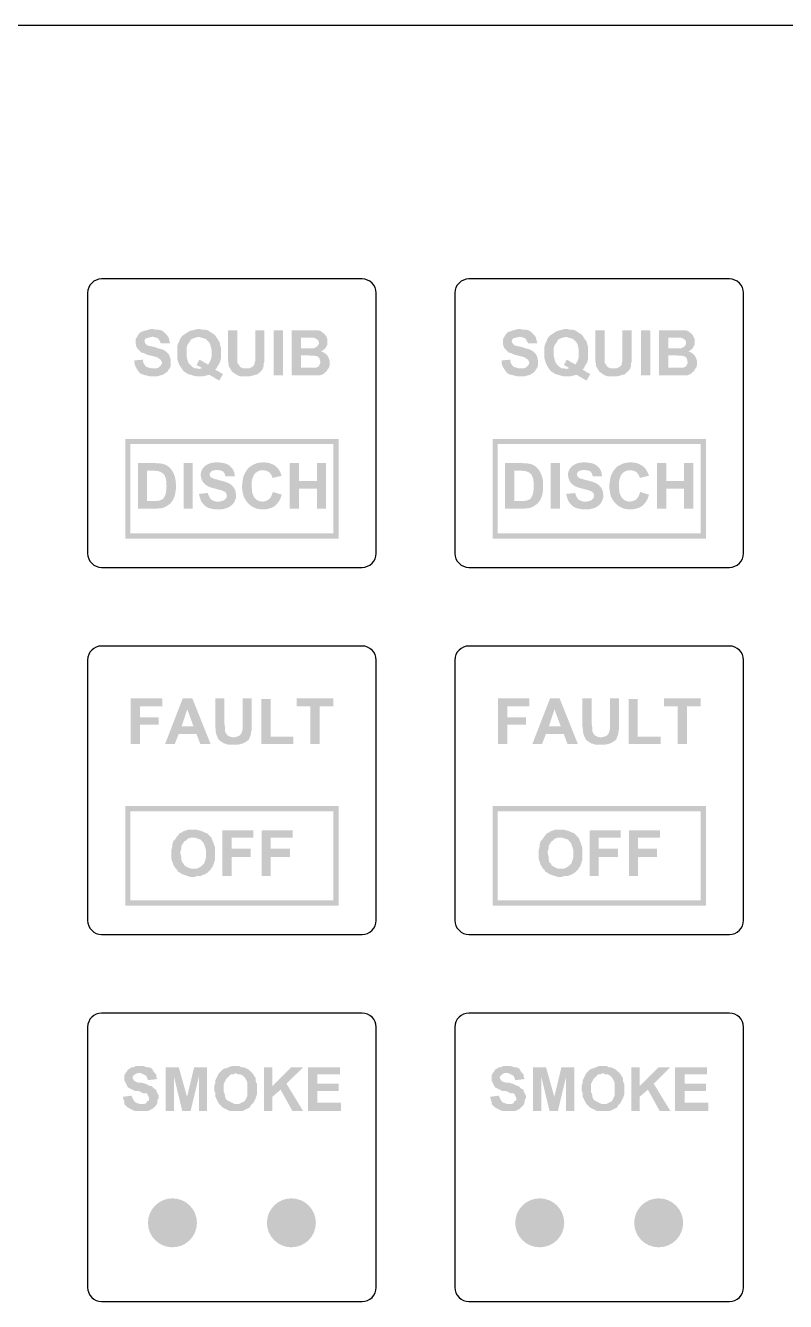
# Model space of a CAD drawing. Header units: millimetres. Extents: x 147 to 357, y 192 to 489.
# Drawn here: x 198.9 to 242.4, y 416.2 to 489.2 of the extents above; entities that cross this region are included whole.
import ezdxf

# ---------------------------------------------------------------- set-up
doc = ezdxf.new("R2010")
doc.units = ezdxf.units.MM

msp = doc.modelspace()

# ---------------------------------------------------------------- hatches: boundary and pattern name
h = msp.add_hatch(color=256)
h.paths.add_polyline_path([(207.128, 469.537), (207.211, 469.66), (207.252, 469.782), (207.252, 469.947), (207.252, 470.07), (207.211, 470.233), (207.169, 470.356), (207.128, 470.438), (207.006, 470.561), (206.883, 470.643), (206.801, 470.684), (206.679, 470.724), (206.515, 470.765), (206.311, 470.847), (206.27, 470.847), (206.066, 470.888), (205.901, 470.93), (205.819, 471.012), (205.738, 471.175), (205.819, 471.339), (205.86, 471.339), (206.024, 471.379), (206.188, 471.42), (206.229, 471.42), (206.393, 471.379), (206.515, 471.339), (206.597, 471.216), (206.679, 471.053), (207.211, 471.053), (207.169, 471.216), (207.128, 471.379), (207.046, 471.503), (206.924, 471.626), (206.842, 471.707), (206.72, 471.789), (206.556, 471.83), (206.393, 471.83), (206.188, 471.871), (206.148, 471.871), (205.983, 471.83), (205.819, 471.789), (205.697, 471.748), (205.574, 471.707), (205.452, 471.626), (205.37, 471.503), (205.329, 471.42), (205.247, 471.298), (205.247, 471.134), (205.247, 471.012), (205.288, 470.847), (205.37, 470.724), (205.493, 470.602), (205.574, 470.52), (205.738, 470.479), (205.901, 470.398), (206.066, 470.356), (206.229, 470.315), (206.393, 470.274), (206.515, 470.233), (206.556, 470.192), (206.679, 470.11), (206.76, 469.947), (206.72, 469.823), (206.597, 469.701), (206.556, 469.66), (206.434, 469.619), (206.229, 469.619), (206.148, 469.619), (205.983, 469.66), (205.86, 469.701), (205.779, 469.782), (205.697, 469.906), (205.656, 470.11), (205.166, 470.07), (205.166, 469.947), (205.207, 469.782), (205.288, 469.619), (205.37, 469.496), (205.452, 469.374), (205.574, 469.291), (205.697, 469.25), (205.86, 469.209), (206.024, 469.168), (206.229, 469.168), (206.311, 469.168), (206.515, 469.168), (206.638, 469.209), (206.801, 469.25), (206.924, 469.333), (207.046, 469.415)])
h.paths.add_polyline_path([(209.787, 469.537), (209.869, 469.619), (209.951, 469.782), (210.033, 469.906), (210.073, 469.988), (210.114, 470.151), (210.114, 470.315), (210.114, 470.52), (210.114, 470.643), (210.114, 470.806), (210.073, 470.971), (210.033, 471.134), (209.951, 471.257), (209.869, 471.379), (209.787, 471.503), (209.747, 471.544), (209.624, 471.626), (209.5, 471.707), (209.378, 471.789), (209.214, 471.83), (209.051, 471.83), (208.887, 471.871), (208.806, 471.871), (208.642, 471.83), (208.479, 471.789), (208.314, 471.748), (208.192, 471.667), (208.069, 471.585), (207.946, 471.503), (207.865, 471.42), (207.783, 471.298), (207.742, 471.175), (207.66, 471.012), (207.62, 470.847), (207.62, 470.684), (207.62, 470.52), (207.62, 470.398), (207.62, 470.192), (207.66, 470.029), (207.701, 469.906), (207.783, 469.742), (207.865, 469.619), (207.946, 469.496), (207.987, 469.456), (208.11, 469.374), (208.232, 469.291), (208.397, 469.25), (208.52, 469.209), (208.683, 469.168), (208.887, 469.168), (208.969, 469.168), (209.133, 469.168), (209.296, 469.209), (209.459, 469.25), (209.583, 469.168), (209.747, 469.087), (209.787, 469.046), (209.869, 469.005), (210.033, 468.923), (210.237, 469.291), (210.073, 469.374), (209.951, 469.456)])
h.paths.add_polyline_path([(208.601, 469.619), (208.479, 469.701), (208.355, 469.823), (208.314, 469.865), (208.232, 469.988), (208.192, 470.151), (208.151, 470.315), (208.151, 470.52), (208.151, 470.602), (208.151, 470.765), (208.192, 470.93), (208.273, 471.053), (208.355, 471.175), (208.397, 471.257), (208.561, 471.339), (208.683, 471.379), (208.847, 471.42), (208.969, 471.379), (209.133, 471.339), (209.255, 471.298), (209.378, 471.175), (209.419, 471.134), (209.5, 471.012), (209.541, 470.847), (209.583, 470.684), (209.583, 470.52), (209.583, 470.438), (209.583, 470.274), (209.541, 470.11), (209.459, 469.947), (209.378, 469.823), (209.337, 469.865), (209.173, 469.947), (209.051, 470.029), (208.887, 470.11), (208.724, 469.782), (208.765, 469.782), (208.928, 469.701), (209.051, 469.619), (209.01, 469.619), (208.847, 469.578), (208.765, 469.619)], flags=16)
h.paths.add_polyline_path([(212.405, 469.456), (212.446, 469.496), (212.527, 469.619), (212.568, 469.782), (212.568, 469.906), (212.609, 470.029), (212.609, 470.233), (212.609, 470.438), (212.609, 471.789), (212.078, 471.789), (212.078, 470.356), (212.078, 470.233), (212.078, 470.029), (212.037, 469.906), (212.037, 469.823), (211.913, 469.701), (211.75, 469.619), (211.586, 469.619), (211.545, 469.619), (211.382, 469.619), (211.219, 469.701), (211.137, 469.823), (211.055, 469.947), (211.055, 470.029), (211.055, 470.192), (211.055, 470.398), (211.055, 471.789), (210.523, 471.789), (210.523, 470.398), (210.523, 470.192), (210.523, 470.029), (210.564, 469.865), (210.564, 469.742), (210.645, 469.619), (210.727, 469.456), (210.769, 469.415), (210.892, 469.333), (211.014, 469.25), (211.096, 469.209), (211.219, 469.168), (211.382, 469.168), (211.586, 469.168), (211.627, 469.168), (211.791, 469.168), (211.955, 469.209), (212.078, 469.25), (212.16, 469.25), (212.282, 469.333)])
h.paths.add_polyline_path([(213.672, 471.789), (213.141, 471.789), (213.141, 469.209), (213.672, 469.209)])
h.paths.add_polyline_path([(216.045, 469.333), (216.045, 469.374), (216.167, 469.456), (216.249, 469.619), (216.29, 469.619), (216.331, 469.782), (216.331, 469.947), (216.331, 470.07), (216.29, 470.192), (216.208, 470.356), (216.126, 470.438), (216.004, 470.52), (215.84, 470.602), (215.881, 470.602), (216.004, 470.684), (216.126, 470.806), (216.126, 470.847), (216.208, 470.971), (216.208, 471.134), (216.208, 471.298), (216.126, 471.462), (216.045, 471.585), (215.922, 471.667), (215.84, 471.748), (215.677, 471.789), (215.554, 471.789), (215.39, 471.789), (215.185, 471.789), (214.163, 471.789), (214.163, 469.209), (215.063, 469.209), (215.267, 469.209), (215.431, 469.209), (215.595, 469.209), (215.677, 469.209), (215.759, 469.209), (215.881, 469.25)])
h.paths.add_polyline_path([(214.695, 469.66), (214.695, 470.356), (215.104, 470.356), (215.308, 470.341), (215.489, 470.333), (215.595, 470.315), (215.655, 470.283), (215.759, 470.192), (215.759, 470.151), (215.799, 469.988), (215.799, 469.906), (215.718, 469.742), (215.677, 469.701), (215.554, 469.66), (215.513, 469.66), (215.39, 469.66), (215.185, 469.66)], flags=16)
h.paths.add_polyline_path([(215.022, 470.765), (214.695, 470.765), (214.695, 471.379), (214.981, 471.379), (215.185, 471.379), (215.349, 471.379), (215.431, 471.379), (215.513, 471.339), (215.636, 471.257), (215.677, 471.216), (215.718, 471.093), (215.718, 471.012), (215.636, 470.888), (215.595, 470.847), (215.431, 470.765), (215.39, 470.765), (215.267, 470.765)], flags=16)
h = msp.add_hatch(color=256)
h.paths.add_polyline_path([(228.128, 469.537), (228.211, 469.66), (228.252, 469.782), (228.252, 469.947), (228.252, 470.07), (228.211, 470.233), (228.169, 470.356), (228.128, 470.438), (228.006, 470.561), (227.883, 470.643), (227.801, 470.684), (227.679, 470.724), (227.515, 470.765), (227.311, 470.847), (227.27, 470.847), (227.066, 470.888), (226.901, 470.93), (226.819, 471.012), (226.738, 471.175), (226.819, 471.339), (226.86, 471.339), (227.024, 471.379), (227.188, 471.42), (227.229, 471.42), (227.393, 471.379), (227.515, 471.339), (227.597, 471.216), (227.679, 471.053), (228.211, 471.053), (228.169, 471.216), (228.128, 471.379), (228.046, 471.503), (227.924, 471.626), (227.842, 471.707), (227.72, 471.789), (227.556, 471.83), (227.393, 471.83), (227.188, 471.871), (227.148, 471.871), (226.983, 471.83), (226.819, 471.789), (226.697, 471.748), (226.574, 471.707), (226.452, 471.626), (226.37, 471.503), (226.329, 471.42), (226.247, 471.298), (226.247, 471.134), (226.247, 471.012), (226.288, 470.847), (226.37, 470.724), (226.493, 470.602), (226.574, 470.52), (226.738, 470.479), (226.901, 470.398), (227.066, 470.356), (227.229, 470.315), (227.393, 470.274), (227.515, 470.233), (227.556, 470.192), (227.679, 470.11), (227.76, 469.947), (227.72, 469.823), (227.597, 469.701), (227.556, 469.66), (227.434, 469.619), (227.229, 469.619), (227.148, 469.619), (226.983, 469.66), (226.86, 469.701), (226.779, 469.782), (226.697, 469.906), (226.656, 470.11), (226.166, 470.07), (226.166, 469.947), (226.207, 469.782), (226.288, 469.619), (226.37, 469.496), (226.452, 469.374), (226.574, 469.291), (226.697, 469.25), (226.86, 469.209), (227.024, 469.168), (227.229, 469.168), (227.311, 469.168), (227.515, 469.168), (227.638, 469.209), (227.801, 469.25), (227.924, 469.333), (228.046, 469.415)])
h.paths.add_polyline_path([(230.787, 469.537), (230.869, 469.619), (230.951, 469.782), (231.033, 469.906), (231.073, 469.988), (231.114, 470.151), (231.114, 470.315), (231.114, 470.52), (231.114, 470.643), (231.114, 470.806), (231.073, 470.971), (231.033, 471.134), (230.951, 471.257), (230.869, 471.379), (230.787, 471.503), (230.747, 471.544), (230.624, 471.626), (230.5, 471.707), (230.378, 471.789), (230.214, 471.83), (230.051, 471.83), (229.887, 471.871), (229.806, 471.871), (229.642, 471.83), (229.479, 471.789), (229.314, 471.748), (229.192, 471.667), (229.069, 471.585), (228.946, 471.503), (228.865, 471.42), (228.783, 471.298), (228.742, 471.175), (228.66, 471.012), (228.62, 470.847), (228.62, 470.684), (228.62, 470.52), (228.62, 470.398), (228.62, 470.192), (228.66, 470.029), (228.701, 469.906), (228.783, 469.742), (228.865, 469.619), (228.946, 469.496), (228.987, 469.456), (229.11, 469.374), (229.232, 469.291), (229.397, 469.25), (229.52, 469.209), (229.683, 469.168), (229.887, 469.168), (229.969, 469.168), (230.133, 469.168), (230.296, 469.209), (230.459, 469.25), (230.583, 469.168), (230.747, 469.087), (230.787, 469.046), (230.869, 469.005), (231.033, 468.923), (231.237, 469.291), (231.073, 469.374), (230.951, 469.456)])
h.paths.add_polyline_path([(229.601, 469.619), (229.479, 469.701), (229.355, 469.823), (229.314, 469.865), (229.232, 469.988), (229.192, 470.151), (229.151, 470.315), (229.151, 470.52), (229.151, 470.602), (229.151, 470.765), (229.192, 470.93), (229.273, 471.053), (229.355, 471.175), (229.397, 471.257), (229.561, 471.339), (229.683, 471.379), (229.847, 471.42), (229.969, 471.379), (230.133, 471.339), (230.255, 471.298), (230.378, 471.175), (230.419, 471.134), (230.5, 471.012), (230.541, 470.847), (230.583, 470.684), (230.583, 470.52), (230.583, 470.438), (230.583, 470.274), (230.541, 470.11), (230.459, 469.947), (230.378, 469.823), (230.337, 469.865), (230.173, 469.947), (230.051, 470.029), (229.887, 470.11), (229.724, 469.782), (229.765, 469.782), (229.928, 469.701), (230.051, 469.619), (230.01, 469.619), (229.847, 469.578), (229.765, 469.619)], flags=16)
h.paths.add_polyline_path([(233.405, 469.456), (233.446, 469.496), (233.527, 469.619), (233.568, 469.782), (233.568, 469.906), (233.609, 470.029), (233.609, 470.233), (233.609, 470.438), (233.609, 471.789), (233.078, 471.789), (233.078, 470.356), (233.078, 470.233), (233.078, 470.029), (233.037, 469.906), (233.037, 469.823), (232.913, 469.701), (232.75, 469.619), (232.586, 469.619), (232.545, 469.619), (232.382, 469.619), (232.219, 469.701), (232.137, 469.823), (232.055, 469.947), (232.055, 470.029), (232.055, 470.192), (232.055, 470.398), (232.055, 471.789), (231.523, 471.789), (231.523, 470.398), (231.523, 470.192), (231.523, 470.029), (231.564, 469.865), (231.564, 469.742), (231.645, 469.619), (231.727, 469.456), (231.769, 469.415), (231.892, 469.333), (232.014, 469.25), (232.096, 469.209), (232.219, 469.168), (232.382, 469.168), (232.586, 469.168), (232.627, 469.168), (232.791, 469.168), (232.955, 469.209), (233.078, 469.25), (233.16, 469.25), (233.282, 469.333)])
h.paths.add_polyline_path([(234.672, 471.789), (234.141, 471.789), (234.141, 469.209), (234.672, 469.209)])
h.paths.add_polyline_path([(237.045, 469.333), (237.045, 469.374), (237.167, 469.456), (237.249, 469.619), (237.29, 469.619), (237.331, 469.782), (237.331, 469.947), (237.331, 470.07), (237.29, 470.192), (237.208, 470.356), (237.126, 470.438), (237.004, 470.52), (236.84, 470.602), (236.881, 470.602), (237.004, 470.684), (237.126, 470.806), (237.126, 470.847), (237.208, 470.971), (237.208, 471.134), (237.208, 471.298), (237.126, 471.462), (237.045, 471.585), (236.922, 471.667), (236.84, 471.748), (236.677, 471.789), (236.554, 471.789), (236.39, 471.789), (236.185, 471.789), (235.163, 471.789), (235.163, 469.209), (236.063, 469.209), (236.267, 469.209), (236.431, 469.209), (236.595, 469.209), (236.677, 469.209), (236.759, 469.209), (236.881, 469.25)])
h.paths.add_polyline_path([(235.695, 469.66), (235.695, 470.356), (236.104, 470.356), (236.308, 470.341), (236.489, 470.333), (236.595, 470.315), (236.655, 470.283), (236.759, 470.192), (236.759, 470.151), (236.799, 469.988), (236.799, 469.906), (236.718, 469.742), (236.677, 469.701), (236.554, 469.66), (236.513, 469.66), (236.39, 469.66), (236.185, 469.66)], flags=16)
h.paths.add_polyline_path([(236.022, 470.765), (235.695, 470.765), (235.695, 471.379), (235.981, 471.379), (236.185, 471.379), (236.349, 471.379), (236.431, 471.379), (236.513, 471.339), (236.636, 471.257), (236.677, 471.216), (236.718, 471.093), (236.718, 471.012), (236.636, 470.888), (236.595, 470.847), (236.431, 470.765), (236.39, 470.765), (236.267, 470.765)], flags=16)
h = msp.add_hatch(color=256)
h.paths.add_polyline_path([(204.948, 465.28), (216.548, 465.28), (216.548, 460.18), (204.948, 460.18)], flags=16)
h.paths.add_polyline_path([(204.648, 465.58), (216.848, 465.58), (216.848, 459.88), (204.648, 459.88)])
h = msp.add_hatch(color=256)
h.paths.add_polyline_path([(225.948, 465.28), (237.548, 465.28), (237.548, 460.18), (225.948, 460.18)], flags=16)
h.paths.add_polyline_path([(225.648, 465.58), (237.848, 465.58), (237.848, 459.88), (225.648, 459.88)])
h = msp.add_hatch(color=256)
h.paths.add_polyline_path([(207.502, 463.349), (207.461, 463.486), (207.393, 463.637), (207.311, 463.787), (207.215, 463.91), (207.12, 463.992), (206.983, 464.088), (206.819, 464.143), (206.696, 464.17), (206.532, 464.184), (206.327, 464.197), (205.371, 464.197), (205.371, 461.585), (206.355, 461.585), (206.518, 461.598), (206.682, 461.612), (206.819, 461.64), (206.928, 461.681), (207.065, 461.762), (207.188, 461.858), (207.229, 461.886), (207.324, 462.009), (207.406, 462.145), (207.475, 462.31), (207.488, 462.365), (207.516, 462.515), (207.543, 462.693), (207.543, 462.871), (207.543, 463.007), (207.53, 463.185)])
h.paths.add_polyline_path([(206.996, 463.089), (207.01, 462.884), (206.996, 462.72), (206.983, 462.542), (206.956, 462.419), (206.901, 462.282), (206.819, 462.159), (206.764, 462.118), (206.6, 462.05), (206.477, 462.036), (206.286, 462.023), (205.89, 462.023), (205.89, 463.76), (206.136, 463.76), (206.272, 463.76), (206.45, 463.746), (206.559, 463.732), (206.669, 463.691), (206.805, 463.609), (206.887, 463.513), (206.956, 463.349), (206.983, 463.254)], flags=16)
h.paths.add_polyline_path([(208.499, 464.197), (207.98, 464.197), (207.98, 461.585), (208.499, 461.585)])
h.paths.add_polyline_path([(210.835, 462.816), (210.726, 462.939), (210.589, 463.034), (210.521, 463.062), (210.385, 463.117), (210.221, 463.171), (210.029, 463.212), (209.988, 463.226), (209.783, 463.281), (209.633, 463.336), (209.538, 463.391), (209.524, 463.404), (209.469, 463.554), (209.469, 463.582), (209.551, 463.705), (209.579, 463.732), (209.729, 463.787), (209.907, 463.801), (209.934, 463.801), (210.111, 463.773), (210.234, 463.718), (210.248, 463.718), (210.33, 463.596), (210.385, 463.431), (210.904, 463.445), (210.904, 463.459), (210.89, 463.623), (210.835, 463.773), (210.754, 463.91), (210.644, 464.02), (210.562, 464.088), (210.426, 464.156), (210.275, 464.197), (210.098, 464.225), (209.907, 464.238), (209.879, 464.238), (209.701, 464.225), (209.538, 464.197), (209.401, 464.143), (209.305, 464.102), (209.182, 464.006), (209.073, 463.883), (209.046, 463.828), (208.977, 463.678), (208.964, 463.513), (208.977, 463.404), (209.018, 463.254), (209.087, 463.117), (209.196, 462.994), (209.305, 462.912), (209.428, 462.843), (209.592, 462.788), (209.797, 462.734), (209.934, 462.693), (210.111, 462.652), (210.221, 462.611), (210.275, 462.597), (210.398, 462.501), (210.412, 462.501), (210.453, 462.351), (210.439, 462.228), (210.33, 462.091), (210.275, 462.063), (210.125, 462.009), (209.948, 461.982), (209.852, 461.995), (209.701, 462.036), (209.565, 462.104), (209.51, 462.173), (209.428, 462.31), (209.374, 462.487), (208.868, 462.433), (208.882, 462.323), (208.936, 462.159), (208.991, 462.009), (209.087, 461.886), (209.182, 461.776), (209.292, 461.694), (209.428, 461.626), (209.579, 461.585), (209.756, 461.557), (209.948, 461.544), (210.043, 461.544), (210.207, 461.557), (210.371, 461.598), (210.508, 461.64), (210.63, 461.708), (210.754, 461.804), (210.863, 461.927), (210.917, 462.036), (210.972, 462.187), (210.986, 462.351), (210.972, 462.46), (210.945, 462.624), (210.876, 462.761)])
h.paths.add_polyline_path([(211.901, 462.529), (211.888, 462.707), (211.874, 462.912), (211.874, 462.98), (211.888, 463.171), (211.928, 463.336), (211.983, 463.472), (212.051, 463.582), (212.092, 463.623), (212.215, 463.718), (212.352, 463.773), (212.516, 463.787), (212.584, 463.787), (212.748, 463.746), (212.885, 463.678), (212.912, 463.637), (213.008, 463.513), (213.076, 463.349), (213.595, 463.472), (213.568, 463.541), (213.5, 463.705), (213.418, 463.842), (213.322, 463.951), (213.294, 463.979), (213.172, 464.074), (213.035, 464.143), (212.885, 464.197), (212.721, 464.225), (212.543, 464.238), (212.529, 464.238), (212.366, 464.225), (212.201, 464.197), (212.051, 464.143), (211.915, 464.074), (211.778, 463.992), (211.669, 463.883), (211.601, 463.801), (211.519, 463.678), (211.45, 463.541), (211.395, 463.391), (211.368, 463.226), (211.341, 463.062), (211.327, 462.871), (211.327, 462.775), (211.354, 462.597), (211.382, 462.433), (211.423, 462.282), (211.491, 462.145), (211.573, 462.023), (211.669, 461.899), (211.778, 461.804), (211.901, 461.708), (212.038, 461.64), (212.188, 461.585), (212.352, 461.557), (212.516, 461.544), (212.612, 461.544), (212.775, 461.571), (212.939, 461.612), (213.076, 461.667), (213.213, 461.749), (213.281, 461.817), (213.376, 461.927), (213.472, 462.063), (213.54, 462.214), (213.595, 462.392), (213.09, 462.542), (213.035, 462.378), (212.966, 462.241), (212.871, 462.132), (212.816, 462.091), (212.68, 462.023), (212.516, 461.995), (212.461, 461.995), (212.311, 462.023), (212.174, 462.091), (212.051, 462.2), (212.01, 462.255), (211.956, 462.378)])
h.paths.add_polyline_path([(214.578, 462.734), (215.603, 462.734), (215.603, 461.585), (216.122, 461.585), (216.122, 464.197), (215.603, 464.197), (215.603, 463.171), (214.578, 463.171), (214.578, 464.197), (214.046, 464.197), (214.046, 461.585), (214.578, 461.585)])
h = msp.add_hatch(color=256)
h.paths.add_polyline_path([(228.502, 463.349), (228.461, 463.486), (228.393, 463.637), (228.311, 463.787), (228.215, 463.91), (228.12, 463.992), (227.983, 464.088), (227.819, 464.143), (227.696, 464.17), (227.532, 464.184), (227.327, 464.197), (226.371, 464.197), (226.371, 461.585), (227.355, 461.585), (227.518, 461.598), (227.682, 461.612), (227.819, 461.64), (227.928, 461.681), (228.065, 461.762), (228.188, 461.858), (228.229, 461.886), (228.324, 462.009), (228.406, 462.145), (228.475, 462.31), (228.488, 462.365), (228.516, 462.515), (228.543, 462.693), (228.543, 462.871), (228.543, 463.007), (228.53, 463.185)])
h.paths.add_polyline_path([(227.996, 463.089), (228.01, 462.884), (227.996, 462.72), (227.983, 462.542), (227.956, 462.419), (227.901, 462.282), (227.819, 462.159), (227.764, 462.118), (227.6, 462.05), (227.477, 462.036), (227.286, 462.023), (226.89, 462.023), (226.89, 463.76), (227.136, 463.76), (227.272, 463.76), (227.45, 463.746), (227.559, 463.732), (227.669, 463.691), (227.805, 463.609), (227.887, 463.513), (227.956, 463.349), (227.983, 463.254)], flags=16)
h.paths.add_polyline_path([(229.499, 464.197), (228.98, 464.197), (228.98, 461.585), (229.499, 461.585)])
h.paths.add_polyline_path([(231.835, 462.816), (231.726, 462.939), (231.589, 463.034), (231.521, 463.062), (231.385, 463.117), (231.221, 463.171), (231.029, 463.212), (230.988, 463.226), (230.783, 463.281), (230.633, 463.336), (230.538, 463.391), (230.524, 463.404), (230.469, 463.554), (230.469, 463.582), (230.551, 463.705), (230.579, 463.732), (230.729, 463.787), (230.907, 463.801), (230.934, 463.801), (231.111, 463.773), (231.234, 463.718), (231.248, 463.718), (231.33, 463.596), (231.385, 463.431), (231.904, 463.445), (231.904, 463.459), (231.89, 463.623), (231.835, 463.773), (231.754, 463.91), (231.644, 464.02), (231.562, 464.088), (231.426, 464.156), (231.275, 464.197), (231.098, 464.225), (230.907, 464.238), (230.879, 464.238), (230.701, 464.225), (230.538, 464.197), (230.401, 464.143), (230.305, 464.102), (230.182, 464.006), (230.073, 463.883), (230.046, 463.828), (229.977, 463.678), (229.964, 463.513), (229.977, 463.404), (230.018, 463.254), (230.087, 463.117), (230.196, 462.994), (230.305, 462.912), (230.428, 462.843), (230.592, 462.788), (230.797, 462.734), (230.934, 462.693), (231.111, 462.652), (231.221, 462.611), (231.275, 462.597), (231.398, 462.501), (231.412, 462.501), (231.453, 462.351), (231.439, 462.228), (231.33, 462.091), (231.275, 462.063), (231.125, 462.009), (230.948, 461.982), (230.852, 461.995), (230.701, 462.036), (230.565, 462.104), (230.51, 462.173), (230.428, 462.31), (230.374, 462.487), (229.868, 462.433), (229.882, 462.323), (229.936, 462.159), (229.991, 462.009), (230.087, 461.886), (230.182, 461.776), (230.292, 461.694), (230.428, 461.626), (230.579, 461.585), (230.756, 461.557), (230.948, 461.544), (231.043, 461.544), (231.207, 461.557), (231.371, 461.598), (231.508, 461.64), (231.63, 461.708), (231.754, 461.804), (231.863, 461.927), (231.917, 462.036), (231.972, 462.187), (231.986, 462.351), (231.972, 462.46), (231.945, 462.624), (231.876, 462.761)])
h.paths.add_polyline_path([(232.901, 462.529), (232.888, 462.707), (232.874, 462.912), (232.874, 462.98), (232.888, 463.171), (232.928, 463.336), (232.983, 463.472), (233.051, 463.582), (233.092, 463.623), (233.215, 463.718), (233.352, 463.773), (233.516, 463.787), (233.584, 463.787), (233.748, 463.746), (233.885, 463.678), (233.912, 463.637), (234.008, 463.513), (234.076, 463.349), (234.595, 463.472), (234.568, 463.541), (234.5, 463.705), (234.418, 463.842), (234.322, 463.951), (234.294, 463.979), (234.172, 464.074), (234.035, 464.143), (233.885, 464.197), (233.721, 464.225), (233.543, 464.238), (233.529, 464.238), (233.366, 464.225), (233.201, 464.197), (233.051, 464.143), (232.915, 464.074), (232.778, 463.992), (232.669, 463.883), (232.601, 463.801), (232.519, 463.678), (232.45, 463.541), (232.395, 463.391), (232.368, 463.226), (232.341, 463.062), (232.327, 462.871), (232.327, 462.775), (232.354, 462.597), (232.382, 462.433), (232.423, 462.282), (232.491, 462.145), (232.573, 462.023), (232.669, 461.899), (232.778, 461.804), (232.901, 461.708), (233.038, 461.64), (233.188, 461.585), (233.352, 461.557), (233.516, 461.544), (233.612, 461.544), (233.775, 461.571), (233.939, 461.612), (234.076, 461.667), (234.213, 461.749), (234.281, 461.817), (234.376, 461.927), (234.472, 462.063), (234.54, 462.214), (234.595, 462.392), (234.09, 462.542), (234.035, 462.378), (233.966, 462.241), (233.871, 462.132), (233.816, 462.091), (233.68, 462.023), (233.516, 461.995), (233.461, 461.995), (233.311, 462.023), (233.174, 462.091), (233.051, 462.2), (233.01, 462.255), (232.956, 462.378)])
h.paths.add_polyline_path([(235.578, 462.734), (236.603, 462.734), (236.603, 461.585), (237.122, 461.585), (237.122, 464.197), (236.603, 464.197), (236.603, 463.171), (235.578, 463.171), (235.578, 464.197), (235.046, 464.197), (235.046, 461.585), (235.578, 461.585)])
h = msp.add_hatch(color=256)
h.paths.add_polyline_path([(206.565, 449.651), (205.488, 449.651), (205.488, 450.271), (206.76, 450.271), (206.76, 450.728), (204.967, 450.728), (204.967, 448.117), (205.488, 448.117), (205.488, 449.226), (206.565, 449.226)])
h.paths.add_polyline_path([(208.488, 450.728), (207.934, 450.728), (206.923, 448.117), (207.478, 448.117), (207.706, 448.704), (208.716, 448.704), (208.944, 448.117), (209.532, 448.117)])
h.paths.add_polyline_path([(208.554, 449.128), (207.869, 449.128), (208.194, 450.107)], flags=16)
h.paths.add_polyline_path([(211.716, 448.377), (211.781, 448.541), (211.846, 448.704), (211.846, 448.802), (211.879, 448.966), (211.879, 449.128), (211.879, 449.357), (211.879, 450.728), (211.358, 450.728), (211.358, 449.291), (211.358, 449.128), (211.358, 448.966), (211.325, 448.834), (211.292, 448.737), (211.195, 448.606), (211.162, 448.606), (211.031, 448.541), (210.868, 448.509), (210.803, 448.509), (210.64, 448.541), (210.51, 448.606), (210.412, 448.737), (210.347, 448.867), (210.347, 448.933), (210.347, 449.096), (210.314, 449.325), (210.314, 450.728), (209.792, 450.728), (209.792, 449.325), (209.792, 449.128), (209.825, 448.933), (209.825, 448.802), (209.857, 448.671), (209.923, 448.509), (209.988, 448.377), (210.02, 448.345), (210.151, 448.247), (210.314, 448.149), (210.38, 448.149), (210.51, 448.084), (210.673, 448.084), (210.868, 448.084), (210.901, 448.084), (211.064, 448.084), (211.227, 448.117), (211.358, 448.149), (211.423, 448.182), (211.553, 448.247), (211.683, 448.345)])
h.paths.add_polyline_path([(214.259, 448.541), (212.955, 448.541), (212.955, 450.696), (212.433, 450.696), (212.433, 448.117), (214.259, 448.117)])
h.paths.add_polyline_path([(215.759, 450.271), (216.541, 450.271), (216.541, 450.728), (214.455, 450.728), (214.455, 450.271), (215.237, 450.271), (215.237, 448.117), (215.759, 448.117)])
h = msp.add_hatch(color=256)
h.paths.add_polyline_path([(227.565, 449.651), (226.488, 449.651), (226.488, 450.271), (227.76, 450.271), (227.76, 450.728), (225.967, 450.728), (225.967, 448.117), (226.488, 448.117), (226.488, 449.226), (227.565, 449.226)])
h.paths.add_polyline_path([(229.488, 450.728), (228.934, 450.728), (227.923, 448.117), (228.478, 448.117), (228.706, 448.704), (229.716, 448.704), (229.944, 448.117), (230.532, 448.117)])
h.paths.add_polyline_path([(229.554, 449.128), (228.869, 449.128), (229.194, 450.107)], flags=16)
h.paths.add_polyline_path([(232.716, 448.377), (232.781, 448.541), (232.846, 448.704), (232.846, 448.802), (232.879, 448.966), (232.879, 449.128), (232.879, 449.357), (232.879, 450.728), (232.358, 450.728), (232.358, 449.291), (232.358, 449.128), (232.358, 448.966), (232.325, 448.834), (232.292, 448.737), (232.195, 448.606), (232.162, 448.606), (232.031, 448.541), (231.868, 448.509), (231.803, 448.509), (231.64, 448.541), (231.51, 448.606), (231.412, 448.737), (231.347, 448.867), (231.347, 448.933), (231.347, 449.096), (231.314, 449.325), (231.314, 450.728), (230.792, 450.728), (230.792, 449.325), (230.792, 449.128), (230.825, 448.933), (230.825, 448.802), (230.857, 448.671), (230.923, 448.509), (230.988, 448.377), (231.02, 448.345), (231.151, 448.247), (231.314, 448.149), (231.38, 448.149), (231.51, 448.084), (231.673, 448.084), (231.868, 448.084), (231.901, 448.084), (232.064, 448.084), (232.227, 448.117), (232.358, 448.149), (232.423, 448.182), (232.553, 448.247), (232.683, 448.345)])
h.paths.add_polyline_path([(235.259, 448.541), (233.955, 448.541), (233.955, 450.696), (233.433, 450.696), (233.433, 448.117), (235.259, 448.117)])
h.paths.add_polyline_path([(236.759, 450.271), (237.541, 450.271), (237.541, 450.728), (235.455, 450.728), (235.455, 450.271), (236.237, 450.271), (236.237, 448.117), (236.759, 448.117)])
h = msp.add_hatch(color=256)
h.paths.add_polyline_path([(204.948, 444.28), (216.548, 444.28), (216.548, 439.18), (204.948, 439.18)], flags=16)
h.paths.add_polyline_path([(204.648, 444.58), (216.848, 444.58), (216.848, 438.88), (204.648, 438.88)])
h = msp.add_hatch(color=256)
h.paths.add_polyline_path([(225.948, 444.28), (237.548, 444.28), (237.548, 439.18), (225.948, 439.18)], flags=16)
h.paths.add_polyline_path([(225.648, 444.58), (237.848, 444.58), (237.848, 438.88), (225.648, 438.88)])
h = msp.add_hatch(color=256)
h.paths.add_polyline_path([(209.577, 442.761), (209.472, 442.865), (209.42, 442.918), (209.316, 443.022), (209.16, 443.074), (209.056, 443.126), (208.899, 443.178), (208.69, 443.23), (208.533, 443.23), (208.429, 443.23), (208.273, 443.23), (208.117, 443.178), (207.96, 443.126), (207.908, 443.074), (207.752, 443.022), (207.648, 442.865), (207.596, 442.813), (207.491, 442.657), (207.387, 442.551), (207.387, 442.499), (207.335, 442.395), (207.335, 442.239), (207.283, 442.03), (207.283, 441.873), (207.283, 441.768), (207.283, 441.56), (207.335, 441.404), (207.387, 441.247), (207.439, 441.142), (207.544, 440.985), (207.648, 440.881), (207.648, 440.829), (207.752, 440.777), (207.908, 440.673), (208.064, 440.621), (208.221, 440.567), (208.377, 440.515), (208.533, 440.515), (208.585, 440.515), (208.742, 440.567), (208.952, 440.567), (209.056, 440.621), (209.212, 440.673), (209.368, 440.777), (209.472, 440.881), (209.525, 440.933), (209.629, 441.09), (209.681, 441.194), (209.733, 441.352), (209.785, 441.508), (209.785, 441.664), (209.785, 441.873), (209.785, 441.978), (209.785, 442.187), (209.733, 442.343), (209.681, 442.499), (209.629, 442.605)])
h.paths.add_polyline_path([(209.108, 442.499), (209.16, 442.395), (209.212, 442.239), (209.264, 442.083), (209.264, 441.873), (209.264, 441.821), (209.264, 441.612), (209.212, 441.456), (209.16, 441.3), (209.056, 441.194), (209.004, 441.142), (208.847, 441.038), (208.69, 440.985), (208.533, 440.985), (208.429, 440.985), (208.273, 441.038), (208.169, 441.09), (208.012, 441.194), (208.012, 441.247), (207.908, 441.352), (207.856, 441.508), (207.856, 441.664), (207.804, 441.873), (207.804, 441.978), (207.856, 442.135), (207.856, 442.291), (207.96, 442.447), (208.012, 442.551), (208.117, 442.605), (208.221, 442.709), (208.377, 442.761), (208.533, 442.761), (208.637, 442.761), (208.795, 442.709), (208.952, 442.657), (209.056, 442.551)], flags=16)
h.paths.add_polyline_path([(211.82, 442.135), (210.724, 442.135), (210.724, 442.761), (211.976, 442.761), (211.976, 443.178), (210.202, 443.178), (210.202, 440.567), (210.724, 440.567), (210.724, 441.664), (211.82, 441.664)])
h.paths.add_polyline_path([(214.061, 442.135), (212.966, 442.135), (212.966, 442.761), (214.218, 442.761), (214.218, 443.178), (212.445, 443.178), (212.445, 440.567), (212.966, 440.567), (212.966, 441.664), (214.061, 441.664)])
h = msp.add_hatch(color=256)
h.paths.add_polyline_path([(230.577, 442.761), (230.472, 442.865), (230.42, 442.918), (230.316, 443.022), (230.16, 443.074), (230.056, 443.126), (229.899, 443.178), (229.69, 443.23), (229.533, 443.23), (229.429, 443.23), (229.273, 443.23), (229.117, 443.178), (228.96, 443.126), (228.908, 443.074), (228.752, 443.022), (228.648, 442.865), (228.596, 442.813), (228.491, 442.657), (228.387, 442.551), (228.387, 442.499), (228.335, 442.395), (228.335, 442.239), (228.283, 442.03), (228.283, 441.873), (228.283, 441.768), (228.283, 441.56), (228.335, 441.404), (228.387, 441.247), (228.439, 441.142), (228.544, 440.985), (228.648, 440.881), (228.648, 440.829), (228.752, 440.777), (228.908, 440.673), (229.064, 440.621), (229.221, 440.567), (229.377, 440.515), (229.533, 440.515), (229.585, 440.515), (229.742, 440.567), (229.952, 440.567), (230.056, 440.621), (230.212, 440.673), (230.368, 440.777), (230.472, 440.881), (230.525, 440.933), (230.629, 441.09), (230.681, 441.194), (230.733, 441.352), (230.785, 441.508), (230.785, 441.664), (230.785, 441.873), (230.785, 441.978), (230.785, 442.187), (230.733, 442.343), (230.681, 442.499), (230.629, 442.605)])
h.paths.add_polyline_path([(230.108, 442.499), (230.16, 442.395), (230.212, 442.239), (230.264, 442.083), (230.264, 441.873), (230.264, 441.821), (230.264, 441.612), (230.212, 441.456), (230.16, 441.3), (230.056, 441.194), (230.004, 441.142), (229.847, 441.038), (229.69, 440.985), (229.533, 440.985), (229.429, 440.985), (229.273, 441.038), (229.169, 441.09), (229.012, 441.194), (229.012, 441.247), (228.908, 441.352), (228.856, 441.508), (228.856, 441.664), (228.804, 441.873), (228.804, 441.978), (228.856, 442.135), (228.856, 442.291), (228.96, 442.447), (229.012, 442.551), (229.117, 442.605), (229.221, 442.709), (229.377, 442.761), (229.533, 442.761), (229.637, 442.761), (229.795, 442.709), (229.952, 442.657), (230.056, 442.551)], flags=16)
h.paths.add_polyline_path([(232.82, 442.135), (231.724, 442.135), (231.724, 442.761), (232.976, 442.761), (232.976, 443.178), (231.202, 443.178), (231.202, 440.567), (231.724, 440.567), (231.724, 441.664), (232.82, 441.664)])
h.paths.add_polyline_path([(235.061, 442.135), (233.966, 442.135), (233.966, 442.761), (235.218, 442.761), (235.218, 443.178), (233.445, 443.178), (233.445, 440.567), (233.966, 440.567), (233.966, 441.664), (235.061, 441.664)])
h = msp.add_hatch(color=256)
h.paths.add_polyline_path([(206.217, 429.498), (206.15, 429.566), (206.012, 429.633), (205.877, 429.633), (205.674, 429.703), (205.471, 429.703), (205.268, 429.703), (205.133, 429.633), (204.997, 429.633), (204.93, 429.566), (204.794, 429.498), (204.727, 429.363), (204.659, 429.295), (204.591, 429.16), (204.591, 429.024), (204.591, 428.889), (204.659, 428.752), (204.727, 428.616), (204.794, 428.481), (204.93, 428.413), (205.065, 428.346), (205.2, 428.278), (205.403, 428.278), (205.539, 428.21), (205.674, 428.143), (205.809, 428.143), (205.877, 428.143), (205.945, 428.007), (206.012, 427.87), (206.012, 427.735), (205.877, 427.667), (205.877, 427.599), (205.742, 427.532), (205.539, 427.532), (205.471, 427.532), (205.268, 427.599), (205.2, 427.667), (205.133, 427.735), (205.065, 427.87), (204.997, 428.007), (204.524, 427.94), (204.524, 427.87), (204.591, 427.667), (204.591, 427.532), (204.727, 427.396), (204.794, 427.329), (204.93, 427.261), (205.065, 427.193), (205.2, 427.126), (205.336, 427.126), (205.539, 427.126), (205.606, 427.126), (205.809, 427.126), (205.945, 427.126), (206.08, 427.193), (206.217, 427.261), (206.285, 427.329), (206.42, 427.464), (206.488, 427.599), (206.488, 427.735), (206.556, 427.87), (206.556, 428.007), (206.488, 428.143), (206.42, 428.278), (206.42, 428.346), (206.285, 428.413), (206.15, 428.549), (206.08, 428.549), (205.945, 428.616), (205.809, 428.684), (205.671, 428.721), (205.606, 428.752), (205.403, 428.752), (205.2, 428.821), (205.133, 428.889), (205.065, 429.024), (205.065, 429.092), (205.133, 429.16), (205.2, 429.227), (205.336, 429.295), (205.471, 429.295), (205.539, 429.295), (205.674, 429.227), (205.809, 429.16), (205.877, 429.092), (205.945, 428.889), (206.488, 428.957), (206.42, 429.092), (206.42, 429.227), (206.285, 429.363)])
h.paths.add_polyline_path([(208.858, 429.092), (208.858, 427.126), (209.332, 427.126), (209.332, 429.633), (208.588, 429.633), (208.182, 427.94), (207.706, 429.633), (206.962, 429.633), (206.962, 427.126), (207.435, 427.126), (207.435, 429.092), (207.909, 427.126), (208.385, 427.126)])
h.paths.add_polyline_path([(211.905, 427.532), (211.975, 427.599), (212.043, 427.735), (212.11, 427.87), (212.178, 428.075), (212.178, 428.21), (212.178, 428.413), (212.178, 428.549), (212.178, 428.684), (212.11, 428.821), (212.11, 429.024), (212.043, 429.092), (211.975, 429.227), (211.838, 429.363), (211.702, 429.498), (211.567, 429.566), (211.432, 429.633), (211.296, 429.633), (211.161, 429.703), (210.958, 429.703), (210.89, 429.703), (210.755, 429.703), (210.552, 429.633), (210.417, 429.566), (210.349, 429.566), (210.214, 429.498), (210.078, 429.363), (210.009, 429.295), (209.941, 429.16), (209.873, 429.024), (209.806, 428.889), (209.806, 428.752), (209.738, 428.549), (209.738, 428.413), (209.738, 428.278), (209.806, 428.143), (209.806, 427.94), (209.873, 427.802), (209.941, 427.667), (210.009, 427.532), (210.078, 427.464), (210.146, 427.396), (210.214, 427.329), (210.349, 427.261), (210.484, 427.193), (210.62, 427.126), (210.823, 427.126), (210.958, 427.126), (211.026, 427.126), (211.161, 427.126), (211.364, 427.126), (211.499, 427.193), (211.635, 427.261), (211.77, 427.329), (211.838, 427.464)])
h.paths.add_polyline_path([(210.484, 427.735), (210.417, 427.802), (210.349, 427.94), (210.349, 428.075), (210.281, 428.21), (210.281, 428.413), (210.281, 428.481), (210.281, 428.684), (210.349, 428.821), (210.417, 428.957), (210.484, 429.024), (210.552, 429.092), (210.687, 429.227), (210.823, 429.227), (210.958, 429.295), (211.093, 429.227), (211.229, 429.227), (211.364, 429.16), (211.499, 429.024), (211.567, 428.889), (211.635, 428.752), (211.635, 428.616), (211.635, 428.413), (211.635, 428.346), (211.635, 428.143), (211.635, 428.007), (211.567, 427.87), (211.499, 427.735), (211.432, 427.667), (211.296, 427.599), (211.161, 427.532), (210.958, 427.532), (210.89, 427.532), (210.755, 427.599), (210.62, 427.667)], flags=16)
h.paths.add_polyline_path([(213.531, 428.346), (214.21, 427.126), (214.819, 427.126), (213.87, 428.684), (214.819, 429.633), (214.142, 429.633), (213.058, 428.549), (213.058, 429.633), (212.584, 429.633), (212.584, 427.126), (213.058, 427.126), (213.058, 427.94)])
h.paths.add_polyline_path([(216.986, 427.599), (215.631, 427.599), (215.631, 428.278), (216.851, 428.278), (216.851, 428.684), (215.631, 428.684), (215.631, 429.227), (216.919, 429.227), (216.919, 429.633), (215.09, 429.633), (215.09, 427.126), (216.986, 427.126)])
h = msp.add_hatch(color=256)
h.paths.add_polyline_path([(227.217, 429.498), (227.15, 429.566), (227.012, 429.633), (226.877, 429.633), (226.674, 429.703), (226.471, 429.703), (226.268, 429.703), (226.133, 429.633), (225.997, 429.633), (225.93, 429.566), (225.794, 429.498), (225.727, 429.363), (225.659, 429.295), (225.591, 429.16), (225.591, 429.024), (225.591, 428.889), (225.659, 428.752), (225.727, 428.616), (225.794, 428.481), (225.93, 428.413), (226.065, 428.346), (226.2, 428.278), (226.403, 428.278), (226.539, 428.21), (226.674, 428.143), (226.809, 428.143), (226.877, 428.143), (226.945, 428.007), (227.012, 427.87), (227.012, 427.735), (226.877, 427.667), (226.877, 427.599), (226.742, 427.532), (226.539, 427.532), (226.471, 427.532), (226.268, 427.599), (226.2, 427.667), (226.133, 427.735), (226.065, 427.87), (225.997, 428.007), (225.524, 427.94), (225.524, 427.87), (225.591, 427.667), (225.591, 427.532), (225.727, 427.396), (225.794, 427.329), (225.93, 427.261), (226.065, 427.193), (226.2, 427.126), (226.336, 427.126), (226.539, 427.126), (226.606, 427.126), (226.809, 427.126), (226.945, 427.126), (227.08, 427.193), (227.217, 427.261), (227.285, 427.329), (227.42, 427.464), (227.488, 427.599), (227.488, 427.735), (227.556, 427.87), (227.556, 428.007), (227.488, 428.143), (227.42, 428.278), (227.42, 428.346), (227.285, 428.413), (227.15, 428.549), (227.08, 428.549), (226.945, 428.616), (226.809, 428.684), (226.671, 428.721), (226.606, 428.752), (226.403, 428.752), (226.2, 428.821), (226.133, 428.889), (226.065, 429.024), (226.065, 429.092), (226.133, 429.16), (226.2, 429.227), (226.336, 429.295), (226.471, 429.295), (226.539, 429.295), (226.674, 429.227), (226.809, 429.16), (226.877, 429.092), (226.945, 428.889), (227.488, 428.957), (227.42, 429.092), (227.42, 429.227), (227.285, 429.363)])
h.paths.add_polyline_path([(229.858, 429.092), (229.858, 427.126), (230.332, 427.126), (230.332, 429.633), (229.588, 429.633), (229.182, 427.94), (228.706, 429.633), (227.962, 429.633), (227.962, 427.126), (228.435, 427.126), (228.435, 429.092), (228.909, 427.126), (229.385, 427.126)])
h.paths.add_polyline_path([(232.905, 427.532), (232.975, 427.599), (233.043, 427.735), (233.11, 427.87), (233.178, 428.075), (233.178, 428.21), (233.178, 428.413), (233.178, 428.549), (233.178, 428.684), (233.11, 428.821), (233.11, 429.024), (233.043, 429.092), (232.975, 429.227), (232.838, 429.363), (232.702, 429.498), (232.567, 429.566), (232.432, 429.633), (232.296, 429.633), (232.161, 429.703), (231.958, 429.703), (231.89, 429.703), (231.755, 429.703), (231.552, 429.633), (231.417, 429.566), (231.349, 429.566), (231.214, 429.498), (231.078, 429.363), (231.009, 429.295), (230.941, 429.16), (230.873, 429.024), (230.806, 428.889), (230.806, 428.752), (230.738, 428.549), (230.738, 428.413), (230.738, 428.278), (230.806, 428.143), (230.806, 427.94), (230.873, 427.802), (230.941, 427.667), (231.009, 427.532), (231.078, 427.464), (231.146, 427.396), (231.214, 427.329), (231.349, 427.261), (231.484, 427.193), (231.62, 427.126), (231.823, 427.126), (231.958, 427.126), (232.026, 427.126), (232.161, 427.126), (232.364, 427.126), (232.499, 427.193), (232.635, 427.261), (232.77, 427.329), (232.838, 427.464)])
h.paths.add_polyline_path([(231.484, 427.735), (231.417, 427.802), (231.349, 427.94), (231.349, 428.075), (231.281, 428.21), (231.281, 428.413), (231.281, 428.481), (231.281, 428.684), (231.349, 428.821), (231.417, 428.957), (231.484, 429.024), (231.552, 429.092), (231.687, 429.227), (231.823, 429.227), (231.958, 429.295), (232.093, 429.227), (232.229, 429.227), (232.364, 429.16), (232.499, 429.024), (232.567, 428.889), (232.635, 428.752), (232.635, 428.616), (232.635, 428.413), (232.635, 428.346), (232.635, 428.143), (232.635, 428.007), (232.567, 427.87), (232.499, 427.735), (232.432, 427.667), (232.296, 427.599), (232.161, 427.532), (231.958, 427.532), (231.89, 427.532), (231.755, 427.599), (231.62, 427.667)], flags=16)
h.paths.add_polyline_path([(234.531, 428.346), (235.21, 427.126), (235.819, 427.126), (234.87, 428.684), (235.819, 429.633), (235.142, 429.633), (234.058, 428.549), (234.058, 429.633), (233.584, 429.633), (233.584, 427.126), (234.058, 427.126), (234.058, 427.94)])
h.paths.add_polyline_path([(237.986, 427.599), (236.631, 427.599), (236.631, 428.278), (237.851, 428.278), (237.851, 428.684), (236.631, 428.684), (236.631, 429.227), (237.919, 429.227), (237.919, 429.633), (236.09, 429.633), (236.09, 427.126), (237.986, 427.126)])
h = msp.add_hatch(color=256)
edge = h.paths.add_edge_path()
edge.add_arc((207.348, 420.73), 1.4, 0, 360)
h = msp.add_hatch(color=256)
edge = h.paths.add_edge_path()
edge.add_arc((214.148, 420.73), 1.4, 0, 360)
h = msp.add_hatch(color=256)
edge = h.paths.add_edge_path()
edge.add_arc((228.348, 420.73), 1.4, 0, 360)
h = msp.add_hatch(color=256)
edge = h.paths.add_edge_path()
edge.add_arc((235.148, 420.73), 1.4, 0, 360)

# ---------------------------------------------------------------- linework, layer by layer
at = {"color": 2}
msp.add_line((357.498, 489.23), (147.498, 489.23), dxfattribs=at)
for points in [[(203.298, 458.23), (218.198, 458.23, 0.414214), (218.998, 459.03), (218.998, 473.93, 0.414214), (218.198, 474.73), (203.298, 474.73, 0.414214), (202.498, 473.93), (202.498, 459.03, 0.414214)], [(224.298, 458.23), (239.198, 458.23, 0.414214), (239.998, 459.03), (239.998, 473.93, 0.414214), (239.198, 474.73), (224.298, 474.73, 0.414214), (223.498, 473.93), (223.498, 459.03, 0.414214)], [(203.298, 437.23), (218.198, 437.23, 0.414214), (218.998, 438.03), (218.998, 452.93, 0.414214), (218.198, 453.73), (203.298, 453.73, 0.414214), (202.498, 452.93), (202.498, 438.03, 0.414214)], [(224.298, 437.23), (239.198, 437.23, 0.414214), (239.998, 438.03), (239.998, 452.93, 0.414214), (239.198, 453.73), (224.298, 453.73, 0.414214), (223.498, 452.93), (223.498, 438.03, 0.414214)], [(203.298, 416.23), (218.198, 416.23, 0.414214), (218.998, 417.03), (218.998, 431.93, 0.414214), (218.198, 432.73), (203.298, 432.73, 0.414214), (202.498, 431.93), (202.498, 417.03, 0.414214)], [(224.298, 416.23), (239.198, 416.23, 0.414214), (239.998, 417.03), (239.998, 431.93, 0.414214), (239.198, 432.73), (224.298, 432.73, 0.414214), (223.498, 431.93), (223.498, 417.03, 0.414214)]]:
    msp.add_lwpolyline(points, format="xyb", close=True)

doc.saveas('drawing.dxf')
